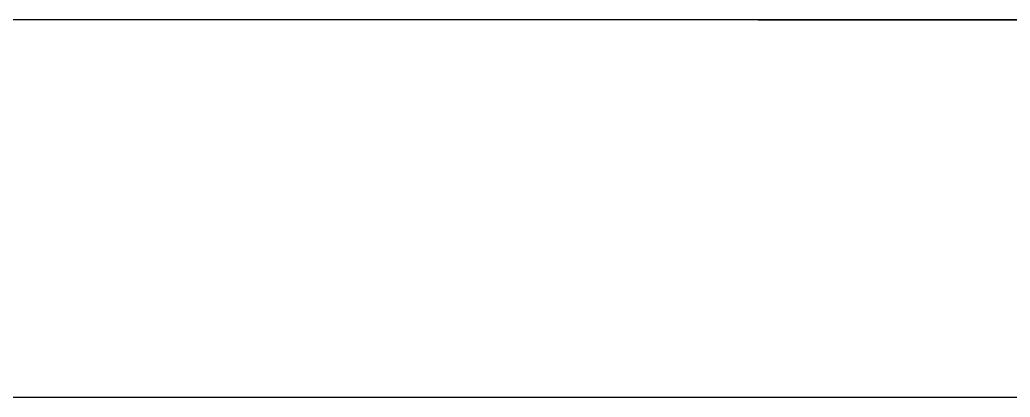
# Model space of a CAD drawing. Header units: metres. Extents: x 0 to 420, y 0 to 297.
# Drawn here: x 150.597 to 154.593, y 61.431 to 62.955 of the extents above; entities that cross this region are included whole.
import ezdxf

# ---------------------------------------------------------------- set-up
doc = ezdxf.new("R2010")
doc.units = ezdxf.units.M

msp = doc.modelspace()

# ---------------------------------------------------------------- linework, layer by layer
at = {"layer": 'GEOMETRY'}
for p, q in [((170.0863, 62.955), (148.6739, 62.955)), ((170.0863, 62.955), (149.6899, 62.955)), ((153.5815, 62.955), (153.5763, 62.955)), ((153.5763, 62.955), (153.5815, 62.955)), ((153.5815, 62.955), (153.5763, 62.955)), ((153.5763, 62.955), (153.5815, 62.955)), ((153.5868, 62.955), (153.5815, 62.955)), ((153.5815, 62.955), (153.5868, 62.955)), ((153.5868, 62.955), (153.5815, 62.955)), ((153.5815, 62.955), (153.5868, 62.955)), ((153.592, 62.955), (153.5868, 62.955)), ((153.5868, 62.955), (153.592, 62.955)), ((153.592, 62.955), (153.5868, 62.955)), ((153.5868, 62.955), (153.592, 62.955)), ((153.5972, 62.955), (153.592, 62.955)), ((153.592, 62.955), (153.5972, 62.955)), ((153.5972, 62.955), (153.592, 62.955)), ((153.592, 62.955), (153.5972, 62.955)), ((153.6069, 62.955), (153.5972, 62.955)), ((153.5972, 62.955), (153.6069, 62.955)), ((153.6069, 62.955), (153.5972, 62.955)), ((153.5972, 62.955), (153.6069, 62.955)), ((153.6226, 62.955), (153.6069, 62.955)), ((153.6069, 62.955), (153.6226, 62.955)), ((153.6226, 62.955), (153.6069, 62.955)), ((153.6069, 62.955), (153.6226, 62.955)), ((153.6383, 62.955), (153.6226, 62.955)), ((153.6226, 62.955), (153.6383, 62.955)), ((153.6383, 62.955), (153.6226, 62.955)), ((153.6226, 62.955), (153.6383, 62.955)), ((153.6539, 62.955), (153.6383, 62.955)), ((153.6383, 62.955), (153.6539, 62.955)), ((153.6539, 62.955), (153.6383, 62.955)), ((153.6383, 62.955), (153.6539, 62.955)), ((153.6696, 62.955), (153.6539, 62.955)), ((153.6539, 62.955), (153.6696, 62.955)), ((153.6696, 62.955), (153.6539, 62.955)), ((153.6539, 62.955), (153.6696, 62.955)), ((153.694, 62.955), (153.6696, 62.955)), ((153.6696, 62.955), (153.694, 62.955)), ((153.694, 62.955), (153.6696, 62.955)), ((153.6696, 62.955), (153.694, 62.955)), ((153.7199, 62.955), (153.694, 62.955)), ((153.694, 62.955), (153.7199, 62.955)), ((153.7199, 62.955), (153.694, 62.955)), ((153.694, 62.955), (153.7199, 62.955)), ((153.7457, 62.955), (153.7199, 62.955)), ((153.7199, 62.955), (153.7457, 62.955)), ((153.7457, 62.955), (153.7199, 62.955)), ((153.7199, 62.955), (153.7457, 62.955)), ((153.7716, 62.955), (153.7457, 62.955)), ((153.7457, 62.955), (153.7716, 62.955)), ((153.7716, 62.955), (153.7457, 62.955)), ((153.7457, 62.955), (153.7716, 62.955)), ((153.8003, 62.955), (153.7716, 62.955)), ((153.7716, 62.955), (153.8003, 62.955)), ((153.8003, 62.955), (153.7716, 62.955)), ((153.7716, 62.955), (153.8003, 62.955)), ((153.8361, 62.955), (153.8003, 62.955)), ((153.8003, 62.955), (153.8361, 62.955)), ((153.8361, 62.955), (153.8003, 62.955)), ((153.8003, 62.955), (153.8361, 62.955)), ((153.8718, 62.955), (153.8361, 62.955)), ((153.8361, 62.955), (153.8718, 62.955)), ((153.8718, 62.955), (153.8361, 62.955)), ((153.8361, 62.955), (153.8718, 62.955)), ((153.9076, 62.955), (153.8718, 62.955)), ((153.8718, 62.955), (153.9076, 62.955)), ((153.9076, 62.955), (153.8718, 62.955)), ((153.8718, 62.955), (153.9076, 62.955)), ((153.9434, 62.955), (153.9076, 62.955)), ((153.9076, 62.955), (153.9434, 62.955)), ((153.9434, 62.955), (153.9076, 62.955)), ((153.9076, 62.955), (153.9434, 62.955)), ((153.9859, 62.955), (153.9434, 62.955)), ((153.9434, 62.955), (153.9859, 62.955)), ((153.9859, 62.955), (153.9434, 62.955)), ((153.9434, 62.955), (153.9859, 62.955)), ((154.0311, 62.955), (153.9859, 62.955)), ((153.9859, 62.955), (154.0311, 62.955)), ((154.0311, 62.955), (153.9859, 62.955)), ((153.9859, 62.955), (154.0311, 62.955)), ((154.0763, 62.955), (154.0311, 62.955)), ((154.0311, 62.955), (154.0763, 62.955)), ((154.0763, 62.955), (154.0311, 62.955)), ((154.0311, 62.955), (154.0763, 62.955)), ((154.1215, 62.955), (154.0763, 62.955)), ((154.0763, 62.955), (154.1215, 62.955)), ((154.1215, 62.955), (154.0763, 62.955)), ((154.0763, 62.955), (154.1215, 62.955)), ((154.168, 62.955), (154.1215, 62.955)), ((154.1215, 62.955), (154.168, 62.955)), ((154.168, 62.955), (154.1215, 62.955)), ((154.1215, 62.955), (154.168, 62.955)), ((154.2221, 62.955), (154.168, 62.955)), ((154.168, 62.955), (154.2221, 62.955)), ((154.2221, 62.955), (154.168, 62.955)), ((154.168, 62.955), (154.2221, 62.955)), ((154.2762, 62.955), (154.2221, 62.955)), ((154.2221, 62.955), (154.2762, 62.955)), ((154.2762, 62.955), (154.2221, 62.955)), ((154.2221, 62.955), (154.2762, 62.955)), ((154.3302, 62.955), (154.2762, 62.955)), ((154.2762, 62.955), (154.3302, 62.955)), ((154.3302, 62.955), (154.2762, 62.955)), ((154.2762, 62.955), (154.3302, 62.955)), ((154.3843, 62.955), (154.3302, 62.955)), ((154.3302, 62.955), (154.3843, 62.955)), ((154.3843, 62.955), (154.3302, 62.955)), ((154.3302, 62.955), (154.3843, 62.955)), ((154.4431, 62.955), (154.3843, 62.955)), ((154.3843, 62.955), (154.4431, 62.955)), ((154.4431, 62.955), (154.3843, 62.955)), ((154.3843, 62.955), (154.4431, 62.955)), ((154.5054, 62.955), (154.4431, 62.955)), ((154.4431, 62.955), (154.5054, 62.955)), ((154.5054, 62.955), (154.4431, 62.955)), ((154.4431, 62.955), (154.5054, 62.955)), ((154.5676, 62.955), (154.5054, 62.955)), ((154.5054, 62.955), (154.5676, 62.955)), ((154.5676, 62.955), (154.5054, 62.955)), ((154.5054, 62.955), (154.5676, 62.955)), ((154.6299, 62.955), (154.5676, 62.955)), ((154.5676, 62.955), (154.6299, 62.955)), ((154.6299, 62.955), (154.5676, 62.955)), ((154.5676, 62.955), (154.6299, 62.955)), ((148.6739, 61.431), (170.0863, 61.431)), ((149.6899, 61.431), (170.0863, 61.431))]:
    msp.add_line(p, q, dxfattribs=at)

doc.saveas('drawing.dxf')
